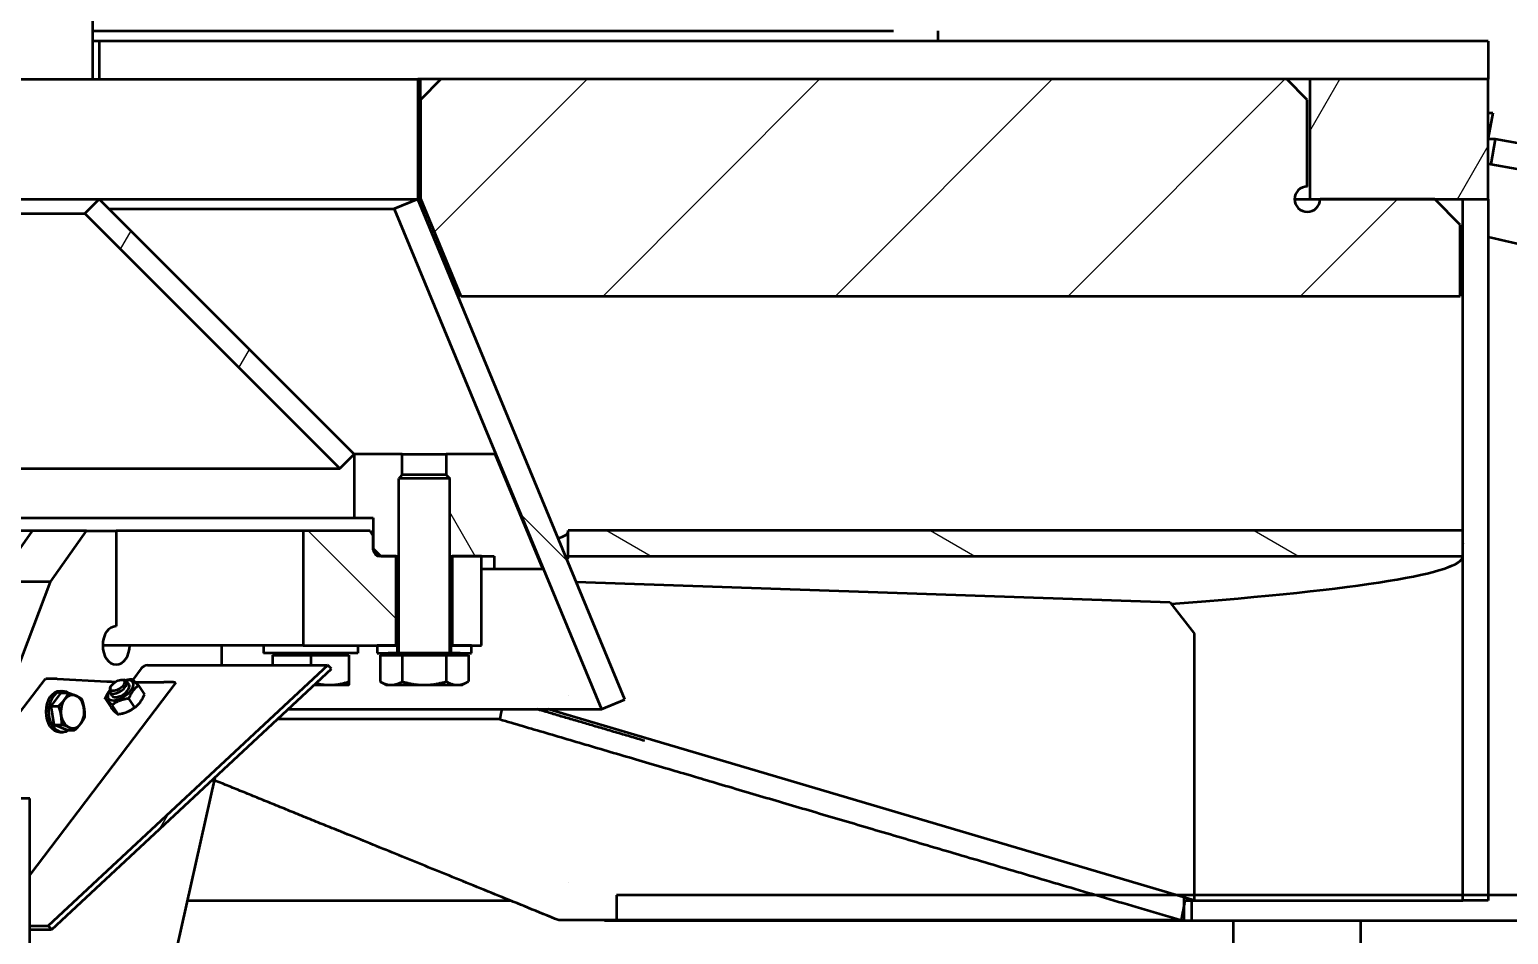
# Model space of a CAD drawing. Header units: millimetres. Extents: x 39335 to 110675, y -13954 to 36506.
# Drawn here: x 95199 to 95779, y 21780 to 22134 of the extents above; entities that cross this region are included whole.
import ezdxf

# ---------------------------------------------------------------- set-up
doc = ezdxf.new("R2010")
doc.units = ezdxf.units.MM
for name, color, linetype, lineweight in [('AM_0', 7, 'Continuous', 50), ('AM_5', 3, 'Continuous', 25), ('AM_8', 1, 'Continuous', 25), ('RED', 1, 'Continuous', 9)]:
    doc.layers.add(name, color=color, linetype=linetype, lineweight=lineweight)
doc.styles.add('Andritz-Norm', font='arial.ttf')
doc.styles.get("Standard").update_dxf_attribs({"font": 'ISOCP.SHX'})
doc.dimstyles.new('Andritz-Bem', dxfattribs={"dimscale": 20, "dimtxt": 3.5, "dimasz": 2.5, "dimexe": 1, "dimexo": 0, "dimgap": 0.8, "dimtad": 1, "dimrnd": 1e-08, "dimtxsty": 'Andritz-Norm', "dimcen": 0.09, "dimdle": 10, "dimclrd": 7, "dimclre": 7, "dimclrt": 179, "dimazin": 2, "dimtfac": 1, "dimtdec": 3, "dimtmove": 0, "dimatfit": 3, "dimldrblk": 'Filled-1', "dimfxl": 0, "dimtolj": 1, "dimtzin": 0, "dimlwd": 25, "dimlwe": 25, "dimarcsym": 0})
pattern_1 = [(135.0002104591499, (3729991.665609546, -134858.1113318948), (-44.90111567342957, -44.90144553665614), [])]
pattern_2 = [(120.00017538262, (3729991.665609546, -134858.1113318948), (-54.99251595317183, -31.75016833246938), [])]
pattern_3 = [(59.99997778074501, (3729991.665609546, -134858.1113318948), (-54.99260082768447, 31.75002132608664), [])]

# ---------------------------------------------------------------- blocks, each defined once
blk = doc.blocks.new('*D225')
at = {"layer": 'AM_5', "lineweight": 25, "transparency": 16777216}
for p, q in [((3734611.854903609, -121771.3859183454), (3734611.854903609, -121360.4463445324)), ((3736111.846570252, -121771.3859183454), (3736111.846570252, -121360.4463445324))]:
    blk.add_line(p, q, dxfattribs=at)
at = {"layer": 'AM_5', "transparency": 16777216}
blk.add_line((3736061.846570252, -121380.4463445324), (3734661.854903609, -121380.4463445324), dxfattribs=at)
for points in [[(3734661.854903609, -121372.1130111991), (3734661.854903609, -121388.7796778657), (3734611.854903609, -121380.4463445324)], [(3736061.846570252, -121372.1130111991), (3736061.846570252, -121388.7796778657), (3736111.846570252, -121380.4463445324)]]:
    blk.add_solid(points, dxfattribs=at)
at = {"layer": 'DEFPOINTS', "color": 0, "transparency": 16777216}
for p in [(3734611.854903609, -121380.4463445324), (3734611.854903609, -121791.3859183454), (3736111.846570252, -121791.3859183454)]:
    blk.add_point(p, dxfattribs=at)
at = {"layer": 'AM_5', "color": 2, "transparency": 16777216, "insert": (3735361.850736931, -121315.4463445324), "char_height": 70, "attachment_point": 5}
blk.add_mtext('\\A1;1500...annular channel', dxfattribs=at)
blk = doc.blocks.new('Filled-1')
at = {"color": 0}
for p, q in [((0, 0), (-1, 0.25)), ((-1, 0.25), (-1, -0.25)), ((-1, 0), (0, 0)), ((-1, -0.25), (0, 0))]:
    blk.add_line(p, q, dxfattribs=at)
at = {"color": 0, "flags": 128}
blk.add_lwpolyline([(-1, -0.25), (0, 0), (-1, 0.25), (-1, -0.25)], dxfattribs=at)
at = {"color": 0}
blk.add_solid([(-1, -0.25), (0, 0), (-1, 0.25), (-1, -0.25)], dxfattribs=at)
blk = doc.blocks.new('rgqwefw')
at = {"layer": 'AM_8'}
h = blk.add_hatch(dxfattribs=at)
h.set_pattern_fill('ANSI31', color=256, scale=508, angle=14.99997778074499, style=0)
h.set_pattern_definition(pattern_3)
h.paths.add_polyline_path([(3736111.850736931, -121806.3859183454), (3736041.850736931, -121806.3859183454), (3736041.850736931, -121853.3859183454), (3736045.850736931, -121853.3859183454), (3736090.850736931, -121853.3859183454), (3736111.850736931, -121853.3859183454)])
h.paths.add_polyline_path([(3734681.850736931, -121806.3859183454), (3734611.850736931, -121806.3859183454), (3734611.850736931, -121853.3859183454), (3734621.850736931, -121853.3859183454), (3734632.850736931, -121853.3859183454), (3734677.850736931, -121853.3859183454), (3734681.850736931, -121853.3859183454)])
h = blk.add_hatch(dxfattribs=at)
h.set_pattern_fill('ANSI31', color=256, scale=20.32, angle=180, style=0)
h.set_pattern_definition([(225, (3773191.715300222, -127877.7005015016), (45.6197010950313, -45.61970109503131), [])])
edge = h.paths.add_edge_path()
edge.add_line((3736100.850736931, -121863.3859183454), (3736090.850736931, -121853.3859183454))
edge.add_line((3736090.850736931, -121853.3859183454), (3736045.850736931, -121853.3859183454))
edge.add_arc((3736040.850736931, -121853.3859183454), 5, -270, 0, ccw=False)
edge.add_line((3736040.850736931, -121848.3859183454), (3736040.850736931, -121814.3859183454))
edge.add_line((3736040.850736931, -121814.3859183454), (3736032.850736931, -121806.3859183454))
edge.add_line((3736032.850736931, -121806.3859183454), (3735700.850736931, -121806.3859183454))
edge.add_line((3735700.850736931, -121806.3859183454), (3735692.850736931, -121814.3859183454))
edge.add_line((3735692.850736931, -121814.3859183454), (3735692.850736931, -121853.187005978))
edge.add_line((3735692.850736931, -121853.187005978), (3735708.673244501, -121891.3859183454))
edge.add_line((3735708.673244501, -121891.3859183454), (3736100.850736931, -121891.3859183454))
edge.add_line((3736100.850736931, -121891.3859183454), (3736100.850736931, -121863.3859183454))
h = blk.add_hatch(dxfattribs=at)
h.set_pattern_fill('ANSI31', color=256, scale=254, angle=-14.99997778074499, style=0)
h.set_pattern_definition([(30.000022219255, (3731708.962656873, -131509.6860810274), (-15.87501066304332, 27.49630041384224), [])])
h.paths.add_polyline_path([(3736585.114255154, -121922.9893117121), (3736586.850736931, -121913.1412341819), (3736114.587218707, -121829.8684339148), (3736112.850736931, -121839.716511445)])
h = blk.add_hatch(dxfattribs=at)
h.set_pattern_fill('ANSI31', color=256, scale=508, angle=90.00021045915001, style=0)
h.set_pattern_definition(pattern_1)
h.paths.add_polyline_path([(3735041.089532256, -121857.2127526691), (3735031.850736931, -121853.3859183454), (3734950.593151134, -122049.5590840218), (3734959.831946459, -122053.3859183454)])
h.paths.add_polyline_path([(3735691.850736931, -121853.3859183454), (3735682.611941605, -121857.2127526691), (3735763.869527402, -122053.3859183454), (3735773.108322727, -122049.5590840218)])
h = blk.add_hatch(dxfattribs=at)
h.set_pattern_fill('ANSI31', color=256, scale=508, angle=14.99997778074499, style=0)
h.set_pattern_definition(pattern_3)
h.paths.add_polyline_path([(3735561.193882681, -121859.0427725949), (3735661.193882681, -121959.0427725949), (3735666.850736931, -121953.3859183454), (3735566.850736931, -121853.3859183454)])
h = blk.add_hatch(dxfattribs=at)
h.set_pattern_fill('ANSI31', color=256, scale=508, angle=75.00017538261999, style=0)
h.set_pattern_definition(pattern_2)
h.paths.add_polyline_path([(3735685.703736931, -121961.5665551231), (3735684.350736931, -121962.9196433454), (3735684.350736931, -121993.3859183454), (3735683.350736931, -121993.3859183454), (3735677.350736931, -121993.3859183454), (3735674.350736931, -121990.3859183454), (3735674.350736931, -121985.3859183454), (3735674.350736931, -121978.3859183454), (3735666.850736931, -121978.3859183454), (3735666.850736931, -121953.3859183454), (3735685.703736931, -121953.3859183454)])
h.paths.add_polyline_path([(3735037.99773693, -121961.5665551231), (3735039.350736931, -121962.9196433454), (3735039.350736931, -121993.3859183454), (3735040.350736931, -121993.3859183454), (3735046.350736931, -121993.3859183454), (3735049.350736931, -121990.3859183454), (3735049.350736931, -121985.3859183454), (3735049.350736931, -121978.3859183454), (3735056.850736931, -121978.3859183454), (3735056.850736931, -121953.3859183454), (3735037.99773693, -121953.3859183454)])
h.paths.add_polyline_path([(3735702.99773693, -121961.5665551231), (3735704.350736931, -121962.9196433454), (3735704.350736931, -121993.3859183454), (3735705.350736931, -121993.3859183454), (3735716.850736931, -121993.3859183454), (3735721.850736931, -121993.3859183454), (3735721.850736931, -121998.3859183454), (3735740.850736931, -121998.3859183454), (3735722.211126624, -121953.3859183454), (3735702.99773693, -121953.3859183454)])
h.paths.add_polyline_path([(3735020.703736931, -121961.5665551231), (3735019.350736931, -121962.9196433454), (3735019.350736931, -121993.3859183454), (3735018.350736931, -121993.3859183454), (3735006.850736931, -121993.3859183454), (3735001.850736931, -121993.3859183454), (3735001.850736931, -121998.3859183454), (3734982.850736931, -121998.3859183454), (3735001.490347237, -121953.3859183454), (3735020.703736931, -121953.3859183454)])
h = blk.add_hatch(dxfattribs=at)
h.set_pattern_fill('ANSI31', color=256, scale=508, angle=105.00024553567, style=0)
h.set_pattern_definition([(150.00024553567, (3729991.665609546, -134858.1113318948), (-31.74976433404117, -54.99274920144335), [])])
edge = h.paths.add_edge_path()
edge.add_ellipse((3735361.850736931, -122154.5189089889), major_axis=(-9.131e-13, 8224.571428571413), ratio=0.0472972972972975, start_angle=88.80765246257474, end_angle=88.87740890408152)
edge.add_line((3734972.925399621, -121993.3859246148), (3734621.850774803, -121993.3859246148))
edge.add_ellipse((3735361.850736931, -121988.3803226284), major_axis=(1.737e-12, -15645.71428571418), ratio=0.04729729729729761, start_angle=269.98166910967416, end_angle=270.0183308903257, ccw=False)
edge.add_line((3734621.850774803, -121983.3747206419), (3734972.934966462, -121983.3747206419))
edge = h.paths.add_edge_path()
edge.add_ellipse((3735361.850736931, -122154.5189089889), major_axis=(-9.131e-13, 8224.571428571413), ratio=0.0472972972972975, start_angle=271.1225910959185, end_angle=271.1923475374252)
edge.add_line((3735750.766507399, -121983.3747206419), (3736101.850699058, -121983.3747206419))
edge.add_ellipse((3735361.850736931, -121988.3803226284), major_axis=(1.737e-12, -15645.71428571418), ratio=0.04729729729729761, start_angle=89.98166910967433, end_angle=90.01833089032579, ccw=False)
edge.add_line((3736101.850699058, -121993.3859246148), (3735750.77607424, -121993.3859246148))
h = blk.add_hatch(dxfattribs=at)
h.set_pattern_fill('ANSI31', color=256, scale=508, angle=90.00021045915001, style=0)
h.set_pattern_definition(pattern_1)
h.paths.add_polyline_path([(3735018.350736931, -122028.3859183454), (3735018.350736931, -121993.3859183454), (3735006.850736931, -121993.3859183454), (3735006.850736931, -122028.3859183454), (3735010.850736931, -122028.3859183454)])
h.paths.add_polyline_path([(3735705.350736931, -121993.3859183454), (3735705.350736931, -122028.3859183454), (3735712.850736931, -122028.3859183454), (3735716.850736931, -122028.3859183454), (3735716.850736931, -121993.3859183454)])
edge = h.paths.add_edge_path()
edge.add_ellipse((3735676.850736931, -121990.8859183454), major_axis=(3.58e-14, -2.499999999999964), ratio=1, start_angle=269.9999999999976, end_angle=360)
edge.add_line((3735676.850736931, -121993.3859183454), (3735677.350736931, -121993.3859183454))
edge.add_line((3735677.350736931, -121993.3859183454), (3735683.350736931, -121993.3859183454))
edge.add_line((3735683.350736931, -121993.3859183454), (3735683.350736931, -122028.3859183454))
edge.add_line((3735683.350736931, -122028.3859183454), (3735675.850736931, -122028.3859183454))
edge.add_line((3735675.850736931, -122028.3859183454), (3735646.850736931, -122028.3859183454))
edge.add_line((3735646.850736931, -122028.3859183454), (3735646.850736931, -121983.3859183454))
edge.add_line((3735646.850736931, -121983.3859183454), (3735673.196036392, -121983.3859183454))
edge.add_line((3735673.196036392, -121983.3859183454), (3735674.350736931, -121985.3859183454))
edge.add_line((3735674.350736931, -121985.3859183454), (3735674.350736931, -121990.3859183454))
edge.add_line((3735674.350736931, -121990.3859183454), (3735674.350736931, -121990.8859183454))
edge = h.paths.add_edge_path()
edge.add_ellipse((3735046.850736931, -121990.8859183454), major_axis=(2.499999999999964, 1.424e-13), ratio=1, start_angle=269.9999999999959, end_angle=360)
edge.add_line((3735049.350736931, -121990.8859183454), (3735049.350736931, -121990.3859183454))
edge.add_line((3735049.350736931, -121990.3859183454), (3735049.350736931, -121985.3859183454))
edge.add_line((3735049.350736931, -121985.3859183454), (3735050.505437469, -121983.3859183454))
edge.add_line((3735050.505437469, -121983.3859183454), (3735076.850736931, -121983.3859183454))
edge.add_line((3735076.850736931, -121983.3859183454), (3735076.850736931, -122028.3859183454))
edge.add_line((3735076.850736931, -122028.3859183454), (3735047.850736931, -122028.3859183454))
edge.add_line((3735047.850736931, -122028.3859183454), (3735040.350736931, -122028.3859183454))
edge.add_line((3735040.350736931, -122028.3859183454), (3735040.350736931, -121993.3859183454))
edge.add_line((3735040.350736931, -121993.3859183454), (3735046.350736931, -121993.3859183454))
edge.add_line((3735046.350736931, -121993.3859183454), (3735046.850736931, -121993.3859183454))
h = blk.add_hatch(dxfattribs=at)
h.set_pattern_fill('ANSI31', color=256, scale=508, angle=75.00017538261999, style=0)
h.set_pattern_definition(pattern_2)
h.paths.add_polyline_path([(3735704.850736931, -122031.3859183454), (3735708.445736931, -122031.3859183454), (3735712.850736931, -122031.3859183454), (3735712.850736931, -122028.3859183454), (3735705.350736931, -122028.3859183454), (3735704.850736931, -122028.3859183454)])
h.paths.add_polyline_path([(3735680.255736931, -122031.3859183454), (3735683.850736931, -122031.3859183454), (3735683.850736931, -122028.3859183454), (3735683.350736931, -122028.3859183454), (3735675.850736931, -122028.3859183454), (3735675.850736931, -122031.3859183454)])
h = blk.add_hatch(dxfattribs=at)
h.set_pattern_fill('ANSI31', color=256, scale=508, angle=14.99997778074499, style=0)
h.set_pattern_definition(pattern_3)
h.paths.add_polyline_path([(3735657.917788893, -122037.5488717393), (3735656.553792174, -122036.086164336), (3735546.850736931, -122138.3859183454), (3735548.21473365, -122139.8486257487)])
at = {"layer": 'AM_0'}
for p, q in [((3735564.350736931, -121806.3859183454), (3735564.350736931, -121782.3859183454)), ((3735564.350736931, -121787.3859183454), (3735692.85370832, -121787.3859183454)), ((3735566.835492461, -121791.3859183454), (3735564.350736931, -121791.3859183454)), ((3735566.835492461, -121791.3859183454), (3735566.835492461, -121806.3859183454)), ((3736111.846570252, -121791.3859183454), (3735566.835492461, -121791.3859183454)), ((3735692.85370832, -121787.3859183454), (3735878.455173017, -121787.3859183454)), ((3735895.925195918, -121787.3859183454), (3735895.925195918, -121791.3859183454)), ((3736111.846570252, -121791.3859183454), (3736111.846570252, -121806.3859183454)), ((3735031.850736931, -121806.3859183454), (3735691.850736931, -121806.3859183454)), ((3735691.850736931, -121806.3859183454), (3735691.850736931, -121853.3859183454)), ((3735700.850736931, -121806.3859183454), (3735691.850736931, -121806.3859183454)), ((3735692.798146149, -121806.3859183454), (3735692.798146149, -121853.3859183454)), ((3735700.850736931, -121806.3859183454), (3735692.850736931, -121814.3859183454)), ((3736032.850736931, -121806.3859183454), (3735700.850736931, -121806.3859183454)), ((3736040.850736931, -121814.3859183454), (3736032.850736931, -121806.3859183454)), ((3736041.846141327, -121806.3859183454), (3736032.850736931, -121806.3859183454)), ((3736041.846141327, -121806.3859183454), (3736041.850736931, -121806.3859183454)), ((3736111.850736931, -121806.3859183454), (3736041.850736931, -121806.3859183454)), ((3736041.850736931, -121806.3859183454), (3736041.850736931, -121853.3859183454)), ((3736111.850736931, -121853.3859183454), (3736111.850736931, -121806.3859183454)), ((3735692.850736931, -121814.3859183454), (3735692.850736931, -121853.187005978)), ((3736040.850736931, -121848.3859183454), (3736040.850736931, -121814.3859183454)), ((3736113.587218707, -121819.5378408153), (3736111.850736931, -121829.3859183454)), ((3736111.850736931, -121819.5378408153), (3736113.587218707, -121819.5378408153)), ((3736114.587218707, -121829.8684339149), (3736111.850736931, -121829.8684339149)), ((3736114.587218707, -121829.8684339149), (3736112.850736931, -121839.716511445)), ((3736114.587218707, -121829.8684339148), (3736112.850736931, -121839.716511445)), ((3736586.850736931, -121913.1412341819), (3736114.587218707, -121829.8684339148)), ((3736112.850736931, -121839.716511445), (3736111.850736931, -121839.716511445)), ((3736112.850736931, -121839.716511445), (3736585.114255154, -121922.9893117121)), ((3735031.850736931, -121853.3859183454), (3735691.850736931, -121853.3859183454)), ((3735566.850736931, -121853.3859183454), (3735561.193882681, -121859.0427725949)), ((3735666.850736931, -121953.3859183454), (3735566.850736931, -121853.3859183454)), ((3735691.850736931, -121853.3859183454), (3735682.611941605, -121857.2127526691)), ((3735773.108322727, -122049.5590840218), (3735691.850736931, -121853.3859183454)), ((3735691.850736931, -121853.3859183454), (3735692.798146149, -121853.3859183454)), ((3735692.850736931, -121853.187005978), (3735708.673244501, -121891.3859183454)), ((3736035.850736931, -121853.3859183454), (3736041.850736931, -121853.3859183454)), ((3736041.850736931, -121853.3859183454), (3736111.850736931, -121853.3859183454)), ((3736090.850736931, -121853.3859183454), (3736045.850736931, -121853.3859183454)), ((3736100.850736931, -121863.3859183454), (3736090.850736931, -121853.3859183454)), ((3736101.850736914, -121988.2747266521), (3736101.850736914, -121853.3859183454)), ((3736111.850736914, -121853.3859183454), (3736111.850736914, -122128.3859183454)), ((3735504.850736931, -121859.0427725949), (3735561.193882681, -121859.0427725949)), ((3735561.193882681, -121859.0427725949), (3735661.193882681, -121959.0427725949)), ((3735570.677571254, -121857.2127526691), (3735682.611941605, -121857.2127526691)), ((3735682.611941605, -121857.2127526691), (3735763.869527402, -122053.3859183454)), ((3736100.850736931, -121891.3859183454), (3736100.850736931, -121863.3859183454)), ((3735702.460041065, -121876.3859183454), (3735701.377648865, -121876.3859183454)), ((3735708.673244501, -121891.3859183454), (3736100.850736931, -121891.3859183454)), ((3735661.193882681, -121959.0427725949), (3735666.850736931, -121953.3859183454)), ((3735685.703736931, -121953.3859183454), (3735666.850736931, -121953.3859183454)), ((3735666.850736931, -121953.3859183454), (3735666.850736931, -121978.3859183454)), ((3735685.703736931, -121961.5665551231), (3735685.703736931, -121953.3859183454)), ((3735685.703736931, -121953.3859183454), (3735702.99773693, -121953.3859183454)), ((3735722.211126624, -121953.3859183454), (3735702.99773693, -121953.3859183454)), ((3735702.99773693, -121953.3859183454), (3735702.99773693, -121961.5665551231)), ((3735740.850736931, -121998.3859183454), (3735722.211126624, -121953.3859183454)), ((3735510.23499779, -121959.0427725949), (3735661.193882681, -121959.0427725949)), ((3735685.884361931, -121961.3859183454), (3735684.350736931, -121962.9196433454)), ((3735704.350736931, -121962.9196433454), (3735684.350736931, -121962.9196433454)), ((3735684.350736931, -122031.3859183454), (3735684.350736931, -121962.9196433454)), ((3735685.884361931, -121961.3859183454), (3735702.81711193, -121961.3859183454)), ((3735702.81711193, -121961.3859183454), (3735704.350736931, -121962.9196433454)), ((3735704.350736931, -122031.3859183454), (3735704.350736931, -121962.9196433454)), ((3735504.850736931, -121978.3859183454), (3735666.850736931, -121978.3859183454)), ((3735666.850736931, -121978.3859183454), (3735674.350736931, -121978.3859183454)), ((3735674.350736931, -121978.3859183454), (3735674.350736931, -121990.3859183454)), ((3735540.607331214, -121983.3859183454), (3735504.850736931, -121983.3859183454)), ((3735526.465195591, -122003.3859183454), (3735540.607331214, -121983.3859183454)), ((3735561.82053465, -121983.3859183454), (3735540.607331214, -121983.3859183454)), ((3735547.678399026, -122003.3859183454), (3735561.82053465, -121983.3859183454)), ((3735561.82053465, -121983.3859183454), (3735573.487796539, -121983.3859183454)), ((3735646.850736931, -121983.3859183454), (3735573.487796539, -121983.3859183454)), ((3735573.487796539, -121983.3859183454), (3735573.487796539, -122020.8859183454)), ((3735673.196036392, -121983.3859183454), (3735646.850736931, -121983.3859183454)), ((3735646.850736931, -121983.3859183454), (3735646.850736931, -122028.3859183454)), ((3735674.350736931, -121985.3859183454), (3735673.196036392, -121983.3859183454)), ((3735674.350736931, -121990.8859183454), (3735674.350736931, -121985.3859183454)), ((3736101.850699058, -121983.3747206419), (3735750.766507399, -121983.3747206419)), ((3736101.850736931, -121988.2747266521), (3736101.850736931, -121988.3803226284)), ((3736101.850736914, -122128.3859183454), (3736101.850736914, -121988.3803226284)), ((3735674.350736931, -121990.3859183454), (3735677.350736931, -121993.3859183454)), ((3735683.350736931, -121993.3859183454), (3735676.850736931, -121993.3859183454)), ((3735677.350736931, -121993.3859183454), (3735684.350736931, -121993.3859183454)), ((3735683.350736931, -122028.3859183454), (3735683.350736931, -121993.3859183454)), ((3735704.350736931, -121993.3859183454), (3735721.850736931, -121993.3859183454)), ((3735705.350736931, -121993.3859183454), (3735705.350736931, -122028.3859183454)), ((3735716.850736931, -121993.3859183454), (3735705.350736931, -121993.3859183454)), ((3735716.850736931, -122028.3859183454), (3735716.850736931, -121993.3859183454)), ((3735721.850736931, -121993.3859183454), (3735721.850736931, -121998.3859183454)), ((3735750.77607424, -121993.3859246148), (3736101.850699058, -121993.3859246148)), ((3735716.850736931, -121998.3859183454), (3735721.850736931, -121998.3859183454)), ((3735721.850736931, -121998.3859183454), (3735740.850736931, -121998.3859183454)), ((3735547.678399026, -122003.3859183454), (3735526.465195591, -122003.3859183454)), ((3735527.117909543, -122057.3859183454), (3735547.678399026, -122003.3859183454)), ((3735754.002542399, -122003.4336500331), (3735986.903380195, -122011.445904356)), ((3735986.903380195, -122011.445904356), (3735996.607826279, -122023.7797566977)), ((3735646.850736931, -122028.3859183454), (3735568.184495681, -122028.3859183454)), ((3735614.853543239, -122028.3859183454), (3735614.853543239, -122036.086164336)), ((3735631.304183689, -122028.3859183454), (3735631.304183689, -122031.3859183454)), ((3735646.850736931, -122028.3859183454), (3735683.350736931, -122028.3859183454)), ((3735668.304183689, -122028.3859183454), (3735668.304183689, -122031.3859183454)), ((3735675.850736931, -122028.3859183454), (3735675.850736931, -122031.3859183454)), ((3735683.850736931, -122028.3859183454), (3735675.850736931, -122028.3859183454)), ((3735683.850736931, -122031.3859183454), (3735683.850736931, -122028.3859183454)), ((3735683.850736931, -122028.3859183454), (3735684.350736931, -122028.3859183454)), ((3735704.350736931, -122028.3859183454), (3735704.850736931, -122028.3859183454)), ((3735712.850736931, -122028.3859183454), (3735704.850736931, -122028.3859183454)), ((3735704.850736931, -122028.3859183454), (3735704.850736931, -122031.3859183454)), ((3735705.350736931, -122028.3859183454), (3735716.850736931, -122028.3859183454)), ((3735712.850736931, -122031.3859183454), (3735712.850736931, -122028.3859183454)), ((3735996.607826279, -122128.3859183454), (3735996.607826279, -122023.7797566977)), ((3735668.304183689, -122031.3859183454), (3735631.304183689, -122031.3859183454)), ((3735634.804183689, -122032.1860183454), (3735649.804183689, -122032.1860183454)), ((3735634.804183689, -122032.1860183454), (3735634.804183689, -122036.086164336)), ((3735635.709183689, -122032.1860183454), (3735635.709183689, -122031.3859183454)), ((3735649.804183689, -122032.1860183454), (3735664.804183689, -122032.1860183454)), ((3735649.804183689, -122032.1860183454), (3735649.804183689, -122036.086164336)), ((3735663.899183689, -122032.1860183454), (3735663.899183689, -122031.3859183454)), ((3735664.804183689, -122032.1860183454), (3735664.804183689, -122042.5462723833)), ((3735675.850736931, -122031.3859183454), (3735680.255736931, -122031.3859183454)), ((3735677.030228855, -122032.1860183454), (3735685.690482893, -122032.1860183454)), ((3735677.030228855, -122032.1860183454), (3735677.030228855, -122042.5462723833)), ((3735708.445736931, -122031.3859183454), (3735680.255736931, -122031.3859183454)), ((3735680.255736931, -122032.1860183454), (3735680.255736931, -122031.3859183454)), ((3735685.690482893, -122032.1860183454), (3735703.010990968, -122032.1860183454)), ((3735685.690482893, -122032.1860183454), (3735685.690482893, -122042.5462723833)), ((3735703.010990968, -122032.1860183454), (3735703.010990968, -122042.5462723833)), ((3735703.010990968, -122032.1860183454), (3735711.671245006, -122032.1860183454)), ((3735708.445736931, -122031.3859183454), (3735712.850736931, -122031.3859183454)), ((3735708.445736931, -122032.1860183454), (3735708.445736931, -122031.3859183454)), ((3735711.671245006, -122032.1860183454), (3735711.671245006, -122042.5462723833)), ((3735656.553792174, -122036.086164336), (3735546.850736931, -122138.3859183454)), ((3735548.21473365, -122139.8486257487), (3735657.917788893, -122037.5488717393)), ((3735583.345111029, -122037.4501610562), (3735579.992210379, -122041.8718842272)), ((3735585.793614915, -122036.086164336), (3735655.954534089, -122036.086164336)), ((3735656.553792174, -122036.086164336), (3735656.482881353, -122036.0101217911)), ((3735657.917788893, -122037.5488717393), (3735656.553792174, -122036.086164336)), ((3735532.192021144, -122059.2272025586), (3735545.690691018, -122041.42548769)), ((3735596.885619264, -122042.9061479367), (3735539.65073693, -122118.3861074693)), ((3735545.690691018, -122041.42548769), (3735546.044244409, -122041.42548769)), ((3735550.310488429, -122041.5488760438), (3735569.798609556, -122042.5113052042)), ((3735551.495479199, -122046.3430776113), (3735552.626850049, -122046.3430776113)), ((3735571.230233363, -122044.8368341748), (3735570.953556497, -122045.5802193978)), ((3735571.870691803, -122048.1708362775), (3735570.986670375, -122046.8301661783)), ((3735575.737326168, -122041.8649124318), (3735576.529592907, -122041.903449346)), ((3735578.549446376, -122043.7669473873), (3735577.665424948, -122042.4262772881)), ((3735580.949477103, -122042.758081912), (3735592.11967983, -122042.758081912)), ((3735582.221838741, -122044.1296347587), (3735584.551372942, -122047.6625093578)), ((3735596.38592385, -122042.8814702659), (3735596.885619264, -122042.9061479367)), ((3735651.122031162, -122043.8860183454), (3735657.304183689, -122043.8860183454)), ((3735657.304183689, -122043.8860183454), (3735664.804183689, -122043.8860183454)), ((3735679.350736931, -122043.8860183454), (3735677.030228855, -122042.5462723833)), ((3735679.350736931, -122043.8860183454), (3735681.360355874, -122043.8860183454)), ((3735681.360355874, -122043.8860183454), (3735694.350736931, -122043.8860183454)), ((3735694.350736931, -122043.8860183454), (3735707.341117987, -122043.8860183454)), ((3735707.341117987, -122043.8860183454), (3735709.350736931, -122043.8860183454)), ((3735709.350736931, -122043.8860183454), (3735711.671245006, -122042.5462723833)), ((3735547.975857665, -122052.1486661398), (3735551.857318345, -122047.0298909618)), ((3735547.975857665, -122052.1486661398), (3735550.888744039, -122052.1486661398)), ((3735549.169724149, -122059.4618527893), (3735547.975857665, -122052.1486661398)), ((3735551.857318345, -122047.0298909618), (3735554.770204719, -122047.0298909618)), ((3735569.147989906, -122049.2484099367), (3735571.477524107, -122052.7812845358)), ((3735571.803453644, -122051.8077975257), (3735574.132987845, -122055.3406721248)), ((3735578.340378061, -122049.2484099367), (3735580.669912262, -122052.7812845358)), ((3735581.417231604, -122052.2058937336), (3735581.65710043, -122051.9893804634)), ((3735763.869527402, -122053.3859183454), (3735773.108322727, -122049.5590840218)), ((3735578.497561521, -122054.1310883937), (3735578.292813934, -122054.2253930579)), ((3735723.98264267, -122057.3385654061), (3735636.695940624, -122057.3385654061)), ((3735640.934635654, -122053.3859183454), (3735763.869527402, -122053.3859183454)), ((3735996.607826279, -122128.3859183454), (3735742.90568566, -122053.3859183454)), ((3735549.169724149, -122059.4618527893), (3735552.082610523, -122059.4618527893)), ((3735554.245051312, -122061.6562642608), (3735549.169724149, -122059.4618527893)), ((3735551.495479199, -122062.3430776113), (3735552.626850049, -122062.3430776113)), ((3735554.245051312, -122061.6562642608), (3735557.157937687, -122061.6562642608)), ((3735612.217808384, -122080.1647930011), (3735539.65073693, -122404.4608567532)), ((3735539.65073693, -122088.3859183454), (3735184.050736931, -122088.3859183454)), ((3735539.65073693, -122183.3859183454), (3735539.65073693, -122088.3859183454)), ((3735769.790430644, -122126.3859183456), (3735769.790430644, -122136.3859183454)), ((3735992.395109908, -122126.3859183455), (3735769.790430644, -122126.3859183456)), ((3736638.853993316, -122126.3859183457), (3735992.395109908, -122126.3859183455)), ((3735992.395109908, -122126.3859183455), (3735992.395109908, -122136.3859183453)), ((3735601.427465115, -122128.3859183454), (3735727.999274765, -122128.3859183454)), ((3735992.493329512, -122128.3859183454), (3735996.607826279, -122128.3859183454)), ((3735995.386991341, -122128.3859183454), (3735995.386991341, -122136.3859183454)), ((3735996.607826279, -122128.3859183454), (3736101.850736914, -122128.3859183454)), ((3736111.850736914, -122128.3859183454), (3736101.850736914, -122128.3859183454)), ((3735539.65073693, -122138.3859183454), (3735546.251478846, -122138.3859183454)), ((3735546.77982611, -122138.3098758004), (3735546.850736931, -122138.3859183454)), ((3735546.850736931, -122138.3859183454), (3735548.21473365, -122139.8486257487)), ((3735991.454643907, -122136.1653997298), (3735747.131967903, -122136.1653997298)), ((3735765.128326622, -122136.1653997298), (3735765.128326622, -122136.3859183454)), ((3735995.386991341, -122136.3859183454), (3735765.128326622, -122136.3859183454)), ((3735992.395109908, -122136.3859183453), (3735769.790430644, -122136.3859183454)), ((3736638.853993316, -122136.3859183452), (3735992.395109908, -122136.3859183451)), ((3736011.850736931, -122206.3859183454), (3736011.850736931, -122136.3859183454)), ((3736061.850736931, -122211.3859183454), (3736061.850736931, -122136.3859183454)), ((3735539.65073693, -122139.8486257487), (3735547.215970176, -122139.8486257487))]:
    blk.add_line(p, q, dxfattribs=at)
for centre, radius, start, end in [((3736040.850736931, -121853.3859183454), 5, 90, 0), ((3735676.850736931, -121990.8859183454), 2.499999999999964, 180, 270)]:
    blk.add_arc(centre, radius, start, end, dxfattribs=at)
for centre, major_axis, ratio, start_param, end_param in [((3735933.996420467, -121864.8859183454), (158.5302996771392, -510.3434697433833), 0.429801056014779, 4.557325332284663, 4.567945946888024), ((3735361.850736931, -121983.7575760669), (389.000000000036, 7.2414e-12), 0.04729729729729671, 6.14111448265239, 6.262467829440744), ((3735361.850736931, -122154.5189089889), (-9.131e-13, 8224.571428571413), 0.0472972972972975, 4.731981891162037, 4.733199370740805), ((3735361.850736931, -121988.3803226284), (1.737e-12, -15645.71428571418), 0.04729729729729761, 1.570476392403891, 1.571116261185903), ((3735361.850714343, -121983.3859212708), (740.0000225879228, 2.9317363518e-06), 0.04729729729808569, 0.0001598774447525, 0.0003199341981714), ((3735361.850736931, -121993.7463846328), (388.9999999999653, -1.60249e-11), 0.04729729729729759, 6.233416612657116, 6.302778217956942), ((3735361.850736931, -121993.3747269113), (739.9999999999991, -1.638e-13), 0.0472972972972978, 5.719576496764794, 6.28286537278859), ((3735573.487796539, -122028.3859183454), (-3.64e-14, 7.5), 0.7071067811865475, 0, 4.712388980384687), ((3735584.759324592, -122037.4501610562), (1.669688643184668, 1.100972222547157), 0.4822456651583057, 0.6314602865079877, 2.202256613301132), ((3735654.507797093, -122033.8921032312), (2.479222857015651, -1.766790549018854), 0.5247231247559851, 5.648503519147943, 5.912550578291532), ((3735551.495479199, -122054.3430776113), (1e-16, -8.000000000000002), 0.7071067811865471, 3.141592653589793, 6.283185307179585), ((3735548.542721476, -122041.5488760438), (-3.060617937935671, 0.1007802539227564), 0.0232600321406667, 4.097387896243168, 5.668184223116026), ((3735552.626850049, -122054.3430776113), (9.999999999999999e-16, -8.000000000000002), 0.7071067811865471, 2.693507535402102, 6.700579630728988), ((3735575.210046162, -122045.9688570617), (-4.842097065235191, -3.192819445386907), 0.482245665158297, 5.44454420795212, 10.2634190599965), ((3735573.334143462, -122042.5113052042), (6.121235875871345, -0.2015605078454982), 0.0232600321406667, 4.097387896064458, 4.703727328282777), ((3735574.326047661, -122044.6282217332), (-3.339377286369101, -2.201944445094414), 0.4822456651582974, 5.700324880356548, 10.00763838759328), ((3735575.210046162, -122045.9688570617), (-3.339446033049497, -2.201989775812705), 0.482245665158297, 6.276768715628619, 9.431194552290863), ((3735594.618156897, -122042.8814702659), (-3.060617937935675, 0.1007802539227567), 0.0232600321406667, 4.097387896243236, 5.668184223116965), ((3735556.3745867, -122054.3430776113), (4.753e-13, -6.500000000000031), 0.7071067811865468, 3.892084231947388, 4.939281783144048), ((3735556.3745867, -122054.3430776113), (-5e-15, 6.500000000000035), 0.7071067811865471, 5.986479334340602, 7.033676885537315), ((3735556.3745867, -122054.3430776113), (6.4e-15, 6.500000000000028), 0.7071067811865475, 4.939281783144109, 5.986479334340753), ((3735578.489316685, -122050.9420622328), (-4.84209706523519, -3.192819445386906), 0.4822456651582971, 1.264543250650552, 1.877049402939757), ((3735556.3745867, -122054.3430776113), (-5.199999999999999e-15, -6.500000000000028), 0.7071067811865471, 4.939281783144109, 5.986479334340753), ((3735556.3745867, -122054.3430776113), (-4.77e-13, 6.500000000000035), 0.7071067811865471, 3.892084231947125, 4.939281783143622), ((3735556.3745867, -122054.3430776113), (5e-15, -6.500000000000031), 0.7071067811865471, 5.986479334340602, 7.033676885537167), ((3735544.80474185, -122136.1918572406), (-2.479222857015774, 1.766790549018693), 0.5247231247559775, 2.506910865557772, 2.770957924702537), ((3735544.80474185, -122136.1918572406), (4.132038095026132, -2.94465091503138), 0.5247231247559775, 5.648503519147797, 5.912550578292544)]:
    blk.add_ellipse(centre, major_axis=major_axis, ratio=ratio, start_param=start_param, end_param=end_param, dxfattribs=at)
blk.add_ellipse((3735573.956207433, -122044.0673374375), major_axis=(-2.699208225018124, -1.779824813893423), ratio=0.4822456651582974, dxfattribs=at)
for points, weights in [([(3735692.798146149, -121853.3859183454), (3735693.536901826, -121856.2922599113), (3735694.281098239, -121859.2533295778)], [1, 1.000065342909436, 1.000096464477042]), ([(3735569.147989906, -122049.2484099367), (3735569.91320696, -122047.440066962), (3735570.82192953, -122046.2470878034)], [1, 1.077915616829737, 1.077346137103757]), ([(3735577.178705882, -122042.0384437687), (3735578.246298796, -122041.7399688729), (3735579.566375002, -122041.5702471697)], [1.066912436448918, 1.04893602677055, 1]), ([(3735582.221838741, -122044.1296347587), (3735579.758675596, -122045.8967225043), (3735578.340378061, -122049.2484099367)], [1, 1.154700538379249, 1]), ([(3735579.566375002, -122041.5702471697), (3735580.371674067, -122042.0576411208), (3735582.221838741, -122044.1296347587)], [1, 1.154700538379249, 1]), ([(3735651.894993212, -122043.165219573), (3735654.70764431, -122043.8860183454), (3735657.304183689, -122043.8860183454)], [1.014647012622668, 1.028042746927459, 1]), ([(3735657.304183689, -122043.8860183454), (3735660.784945802, -122043.8860183454), (3735664.804183689, -122042.5462723833)], [1, 1.03795484930204, 1]), ([(3735664.804183689, -122042.5462723833), (3735664.804183689, -122043.8860183454), (3735664.804183689, -122043.8860183454)], [1, 1.03795484930203, 1]), ([(3735677.030228855, -122042.5462723833), (3735679.350736931, -122043.8860183454), (3735681.360355874, -122043.8860183454)], [1, 1.03795484930204, 1]), ([(3735681.360355874, -122043.8860183454), (3735683.369974817, -122043.8860183454), (3735685.690482893, -122042.5462723833)], [1, 1.03795484930204, 1]), ([(3735685.690482893, -122042.5462723833), (3735690.331499044, -122043.8860183454), (3735694.350736931, -122043.8860183454)], [1, 1.03795484930203, 1]), ([(3735694.350736931, -122043.8860183454), (3735698.369974817, -122043.8860183454), (3735703.010990968, -122042.5462723833)], [1, 1.03795484930204, 1]), ([(3735703.010990968, -122042.5462723833), (3735705.331499044, -122043.8860183454), (3735707.341117987, -122043.8860183454)], [1, 1.03795484930203, 1]), ([(3735707.341117987, -122043.8860183454), (3735709.350736931, -122043.8860183454), (3735711.671245006, -122042.5462723833)], [1, 1.03795484930204, 1]), ([(3735550.888744039, -122052.1486661398), (3735552.339293791, -122050.7770944646), (3735553.239989876, -122049.5892785508)], [1, 1.03795484930205, 1]), ([(3735551.896192779, -122055.8052594646), (3735551.619155097, -122054.1082285967), (3735550.888744039, -122052.1486661398)], [1, 1.03795484930206, 1]), ([(3735553.239989876, -122049.5892785508), (3735554.140685962, -122048.401462637), (3735554.770204719, -122047.0298909618)], [1, 1.03795484930203, 1]), ([(3735554.770204719, -122047.0298909618), (3735556.540650031, -122047.6178817434), (3735557.718383798, -122048.1270966976)], [1, 1.03795484930204, 1]), ([(3735557.718383798, -122048.1270966976), (3735558.896117565, -122048.6363116517), (3735559.845531882, -122049.2243024333)], [1, 1.03795484930202, 1]), ([(3735559.845531882, -122049.2243024333), (3735560.57594294, -122051.1838648902), (3735560.852980621, -122052.8808957581)], [1, 1.03795484930205, 1]), ([(3735571.803453644, -122051.8077975257), (3735569.953288971, -122049.7358038878), (3735569.147989906, -122049.2484099367)], [1, 1.154700538379249, 1]), ([(3735578.340378061, -122049.2484099367), (3735574.549483049, -122049.7358038878), (3735571.803453644, -122051.8077975257)], [1, 1.154700538379249, 1]), ([(3735580.669912262, -122052.7812845358), (3735583.133075406, -122051.0141967902), (3735584.551372942, -122047.6625093578)], [1, 1.154700538379249, 1]), ([(3735552.082610523, -122059.4618527893), (3735552.17323046, -122057.5022903325), (3735551.896192779, -122055.8052594646)], [1, 1.03795484930205, 1]), ([(3735561.039398366, -122056.5374890829), (3735560.409879609, -122057.909060758), (3735559.509183524, -122059.0968766719)], [1, 1.03795484930204, 1]), ([(3735560.852980621, -122052.8808957581), (3735561.130018303, -122054.577926626), (3735561.039398366, -122056.5374890829)], [1, 1.03795484930205, 1]), ([(3735571.477524107, -122052.7812845358), (3735573.32768878, -122054.8532781737), (3735574.132987845, -122055.3406721248)], [1, 1.154700538379249, 1]), ([(3735574.132987845, -122055.3406721248), (3735577.923882858, -122054.8532781737), (3735580.669912262, -122052.7812845358)], [1, 1.154700538379249, 1]), ([(3735724.75730737, -122053.3859183454), (3735724.369527213, -122055.3645740711), (3735723.98264267, -122057.3385654061)], [1.000001318131816, 1.000001341380615, 1]), ([(3735723.98264267, -122057.3385654061), (3735819.406078158, -122085.3319623329), (3735991.454643907, -122136.1653997298)], [1, 1.04428017531768, 1]), ([(3735780.914474009, -122065.8384990603), (3735758.516376534, -122059.2494175686), (3735738.545899421, -122053.3859183454)], [1.016898559206647, 1.012770058109535, 1.005290812987031]), ([(3735555.030789602, -122060.5590585251), (3735553.853055835, -122060.049843571), (3735552.082610523, -122059.4618527893)], [1, 1.03795484930204, 1]), ([(3735557.157937687, -122061.6562642608), (3735556.208523369, -122061.0682734792), (3735555.030789602, -122060.5590585251)], [1, 1.03795484930204, 1]), ([(3735559.509183524, -122059.0968766719), (3735558.608487438, -122060.2846925857), (3735557.157937687, -122061.6562642608)], [1, 1.03795484930205, 1]), ([(3735747.131967903, -122136.1653997298), (3735667.148282894, -122103.6387906734), (3735611.96890477, -122081.2771220602)], [1, 1.027888662441694, 1.020647495894938]), ([(3735991.454643907, -122136.1653997298), (3735992.210618246, -122132.2805986583), (3735992.968503058, -122128.3859183454)], [1.000002293430748, 1.000011098438808, 1.000018300878939])]:
    blk.add_rational_spline(points, weights, degree=2, dxfattribs=at)
blk.add_open_spline([(3736352.386377938, -121923.5368223134), (3736285.514871768, -121908.1795657375), (3736215.154187646, -121892.0285010611), (3736136.020474373, -121873.8814728623), (3736123.975592168, -121871.1198221715), (3736111.850736914, -121868.3404365753)], degree=3, knots=[0, 0, 0, 0, 26.59053527531034, 26.59053527531034, 31.29891321397598, 31.29891321397598, 31.29891321397598, 31.29891321397598], dxfattribs=at)
at = {"layer": 'AM_5'}
dim = blk.add_linear_dim(base=(3734611.854903609, -121380.4463445324), p1=(3736111.846570252, -121791.3859183454), p2=(3734611.854903609, -121791.3859183454), text='<>...annular channel', dimstyle='Andritz-Bem', override={"dimexo": 1, "dimgap": 1.5, "dimdec": 0, "dimtxsty": 'Standard', "dimdle": 0, "dimclrd": 256, "dimclre": 256, "dimclrt": 2, "dimatfit": 2, "dimlwd": 65535}, dxfattribs=at)
dim.commit()
dim.dimension.update_dxf_attribs({"geometry": '*D225', "text_midpoint": (3735361.850736931, -121380.4463445324), "dimtype": 128})

msp = doc.modelspace()

# ---------------------------------------------------------------- block references
at = {"layer": 'RED'}
msp.add_blockref('rgqwefw', (-3640340.578263167, 143921.2935661025), dxfattribs=at)

doc.saveas('drawing.dxf')
